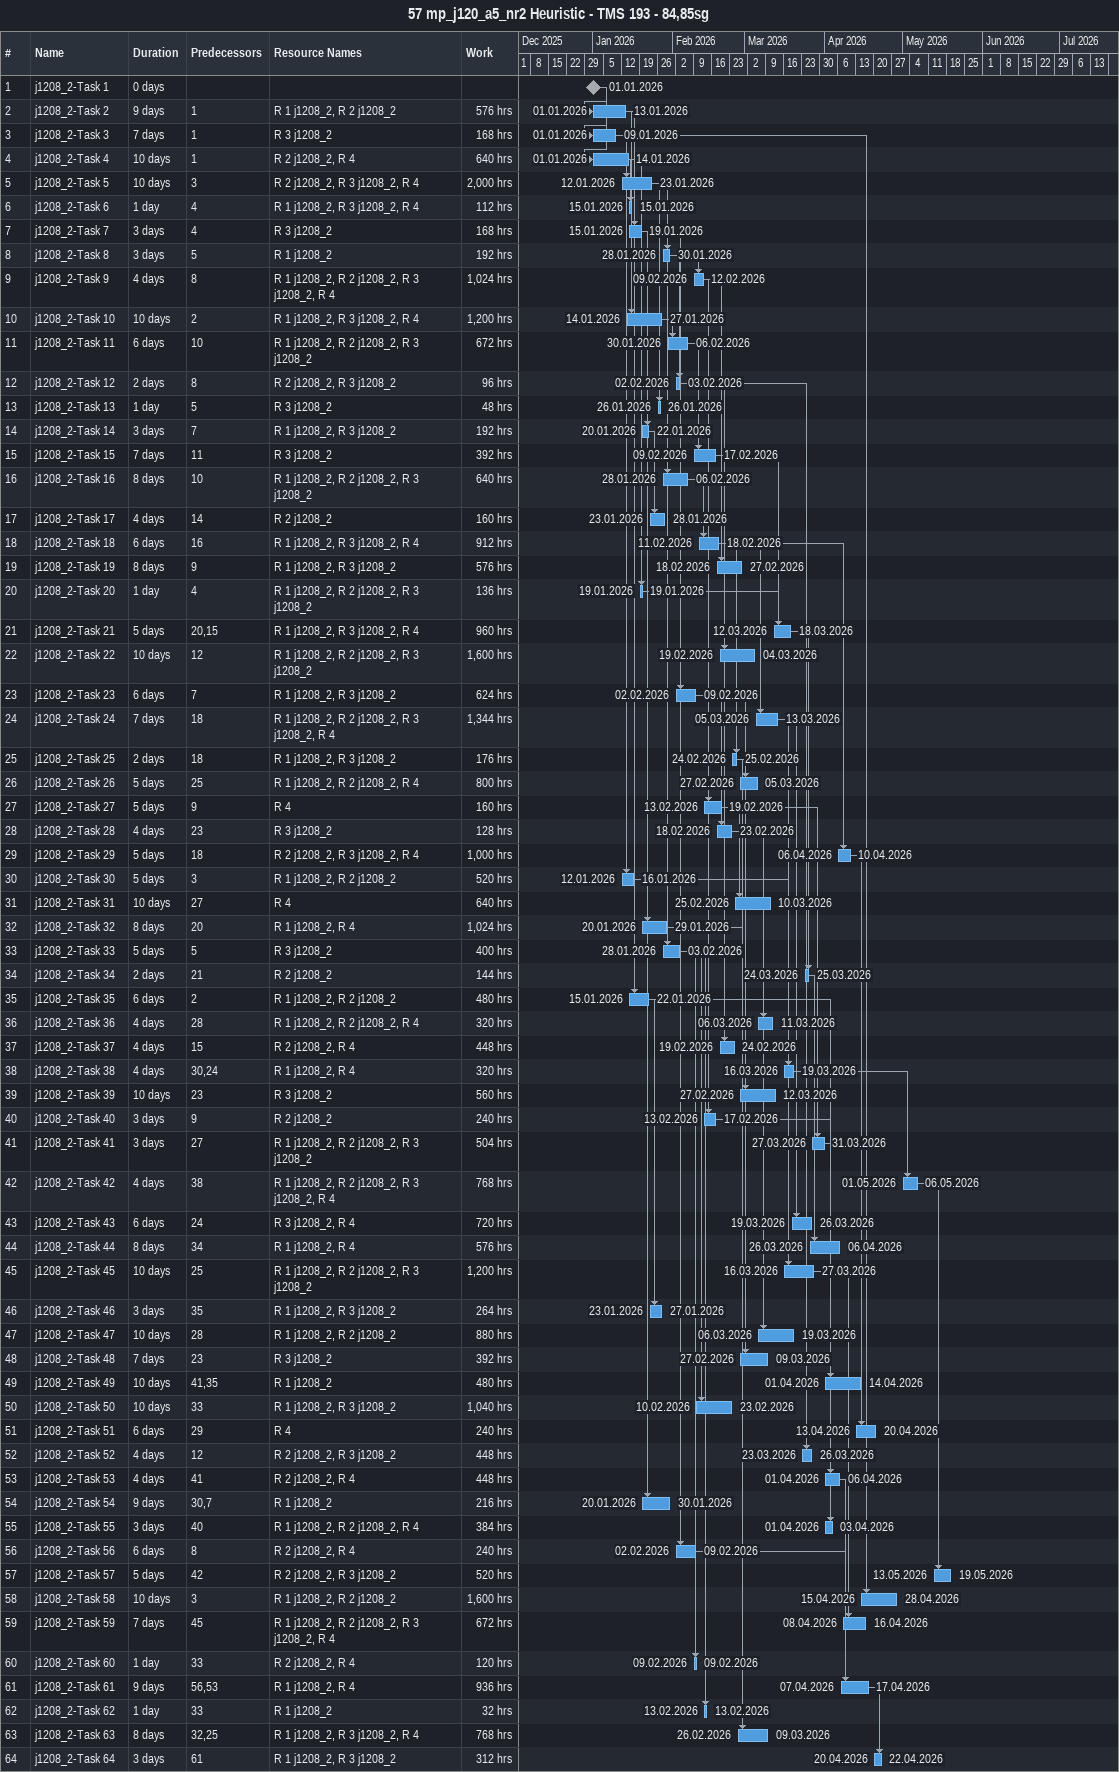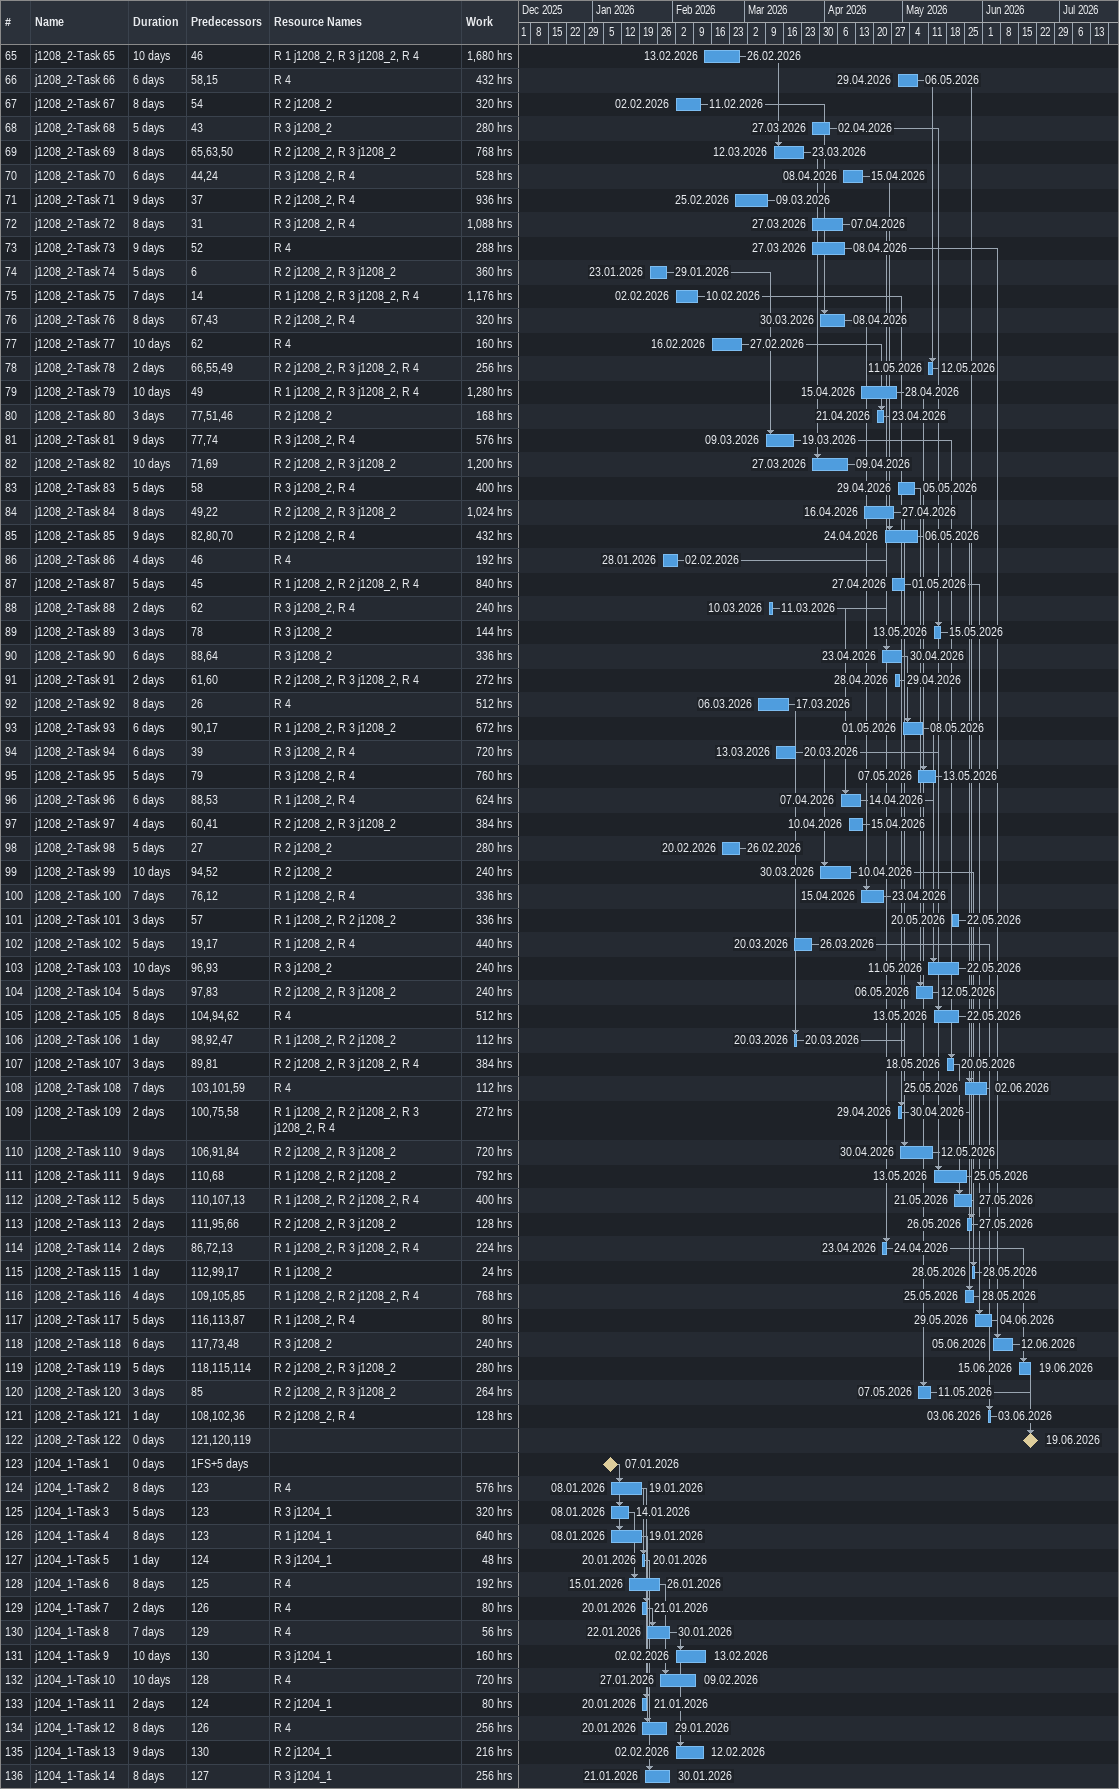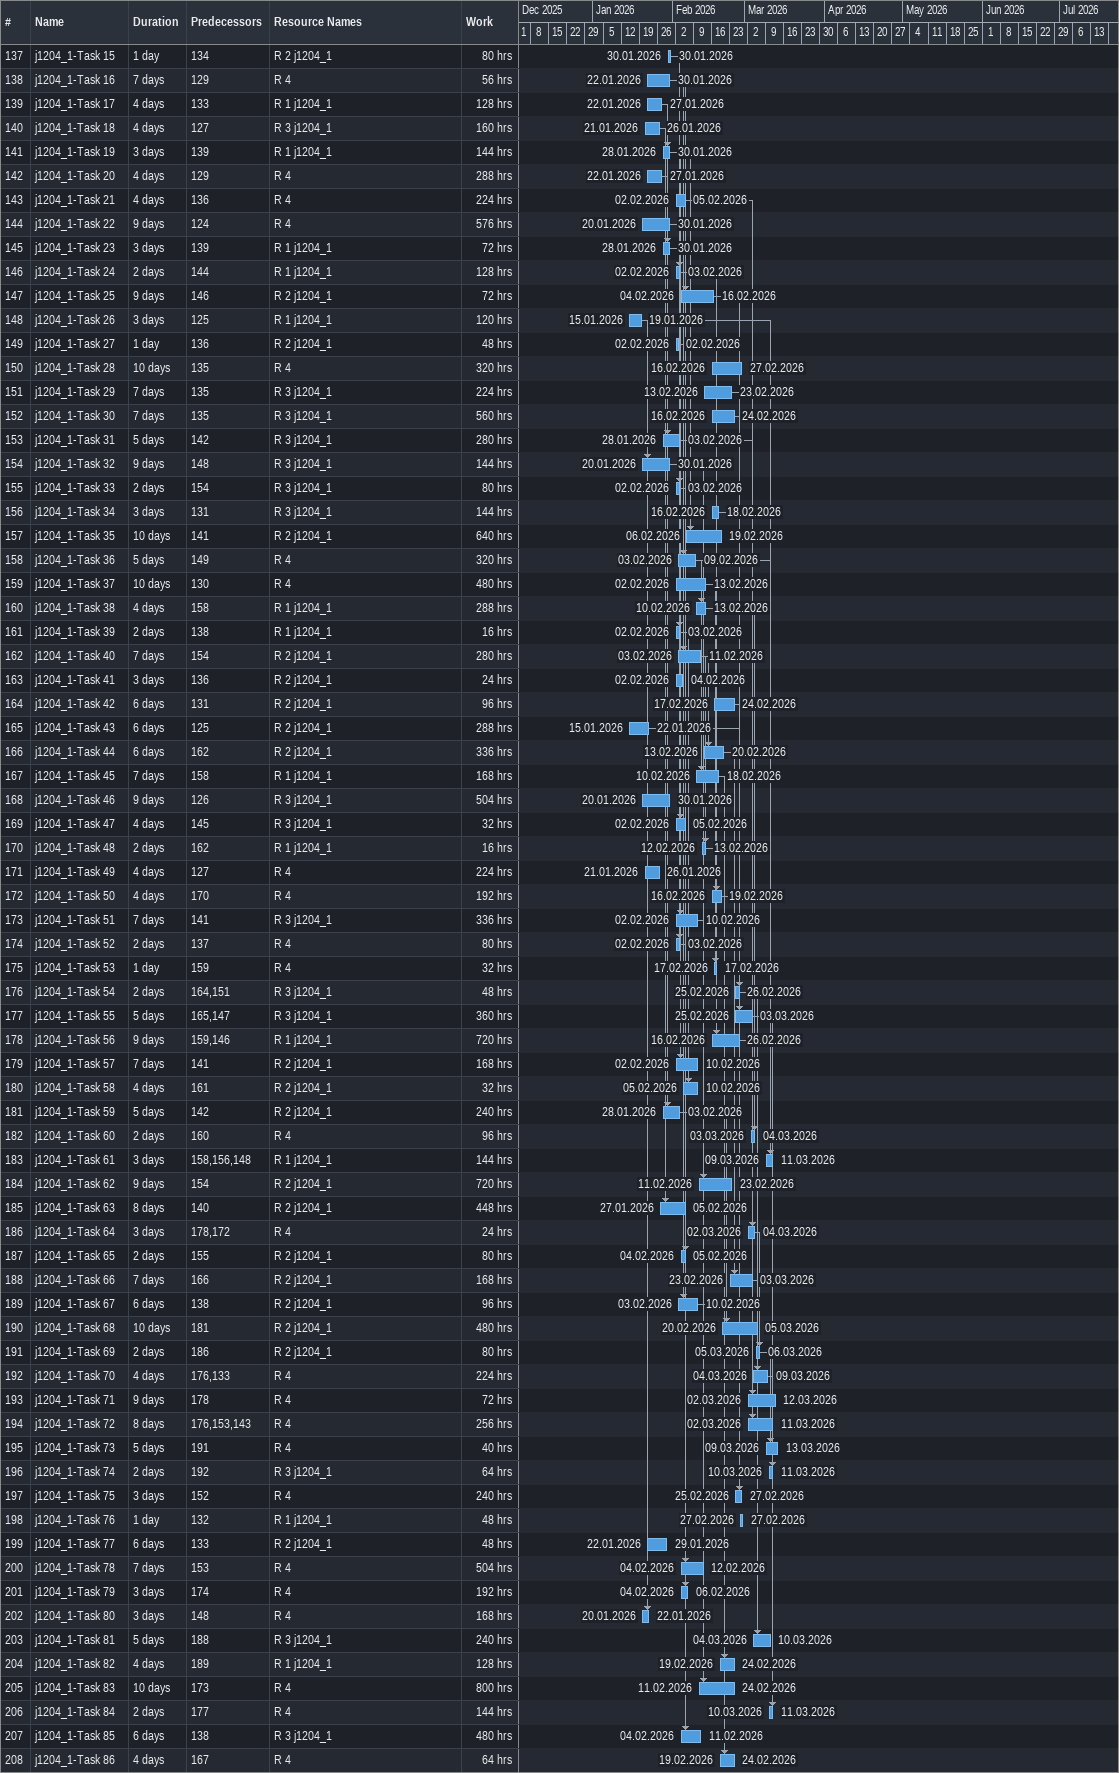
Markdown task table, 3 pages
57 mp_j120_a5_nr2 Heuristic - TMS 193 - 84,85sg

| ID | Task | Duration | Start | Finish | Predecessors | Resources | Work (h) |
|---|---|---|---|---|---|---|---|
| 1 | j1208_2-Task 1 | 0d | 2026-01-01 | 2026-01-01 |  |  |  |
| 2 | j1208_2-Task 2 | 9d | 2026-01-01 | 2026-01-13 | 1 | R 1 j1208_2, R 2 j1208_2 | 576 |
| 3 | j1208_2-Task 3 | 7d | 2026-01-01 | 2026-01-09 | 1 | R 3 j1208_2 | 168 |
| 4 | j1208_2-Task 4 | 10d | 2026-01-01 | 2026-01-14 | 1 | R 2 j1208_2, R 4 | 640 |
| 5 | j1208_2-Task 5 | 10d | 2026-01-12 | 2026-01-23 | 3 | R 2 j1208_2, R 3 j1208_2, R 4 | 2000 |
| 6 | j1208_2-Task 6 | 1d | 2026-01-15 | 2026-01-15 | 4 | R 1 j1208_2, R 3 j1208_2, R 4 | 112 |
| 7 | j1208_2-Task 7 | 3d | 2026-01-15 | 2026-01-19 | 4 | R 3 j1208_2 | 168 |
| 8 | j1208_2-Task 8 | 3d | 2026-01-28 | 2026-01-30 | 5 | R 1 j1208_2 | 192 |
| 9 | j1208_2-Task 9 | 4d | 2026-02-09 | 2026-02-12 | 8 | R 1 j1208_2, R 2 j1208_2, R 3 j1208_2, R 4 | 1024 |
| 10 | j1208_2-Task 10 | 10d | 2026-01-14 | 2026-01-27 | 2 | R 1 j1208_2, R 3 j1208_2, R 4 | 1200 |
| 11 | j1208_2-Task 11 | 6d | 2026-01-30 | 2026-02-06 | 10 | R 1 j1208_2, R 2 j1208_2, R 3 j1208_2 | 672 |
| 12 | j1208_2-Task 12 | 2d | 2026-02-02 | 2026-02-03 | 8 | R 2 j1208_2, R 3 j1208_2 | 96 |
| 13 | j1208_2-Task 13 | 1d | 2026-01-26 | 2026-01-26 | 5 | R 3 j1208_2 | 48 |
| 14 | j1208_2-Task 14 | 3d | 2026-01-20 | 2026-01-22 | 7 | R 1 j1208_2, R 3 j1208_2 | 192 |
| 15 | j1208_2-Task 15 | 7d | 2026-02-09 | 2026-02-17 | 11 | R 3 j1208_2 | 392 |
| 16 | j1208_2-Task 16 | 8d | 2026-01-28 | 2026-02-06 | 10 | R 1 j1208_2, R 2 j1208_2, R 3 j1208_2 | 640 |
| 17 | j1208_2-Task 17 | 4d | 2026-01-23 | 2026-01-28 | 14 | R 2 j1208_2 | 160 |
| 18 | j1208_2-Task 18 | 6d | 2026-02-11 | 2026-02-18 | 16 | R 1 j1208_2, R 3 j1208_2, R 4 | 912 |
| 19 | j1208_2-Task 19 | 8d | 2026-02-18 | 2026-02-27 | 9 | R 1 j1208_2, R 3 j1208_2 | 576 |
| 20 | j1208_2-Task 20 | 1d | 2026-01-19 | 2026-01-19 | 4 | R 1 j1208_2, R 2 j1208_2, R 3 j1208_2 | 136 |
| 21 | j1208_2-Task 21 | 5d | 2026-03-12 | 2026-03-18 | 20, 15 | R 1 j1208_2, R 3 j1208_2, R 4 | 960 |
| 22 | j1208_2-Task 22 | 10d | 2026-02-19 | 2026-03-04 | 12 | R 1 j1208_2, R 2 j1208_2, R 3 j1208_2 | 1600 |
| 23 | j1208_2-Task 23 | 6d | 2026-02-02 | 2026-02-09 | 7 | R 1 j1208_2, R 3 j1208_2 | 624 |
| 24 | j1208_2-Task 24 | 7d | 2026-03-05 | 2026-03-13 | 18 | R 1 j1208_2, R 2 j1208_2, R 3 j1208_2, R 4 | 1344 |
| 25 | j1208_2-Task 25 | 2d | 2026-02-24 | 2026-02-25 | 18 | R 1 j1208_2, R 3 j1208_2 | 176 |
| 26 | j1208_2-Task 26 | 5d | 2026-02-27 | 2026-03-05 | 25 | R 1 j1208_2, R 2 j1208_2, R 4 | 800 |
| 27 | j1208_2-Task 27 | 5d | 2026-02-13 | 2026-02-19 | 9 | R 4 | 160 |
| 28 | j1208_2-Task 28 | 4d | 2026-02-18 | 2026-02-23 | 23 | R 3 j1208_2 | 128 |
| 29 | j1208_2-Task 29 | 5d | 2026-04-06 | 2026-04-10 | 18 | R 2 j1208_2, R 3 j1208_2, R 4 | 1000 |
| 30 | j1208_2-Task 30 | 5d | 2026-01-12 | 2026-01-16 | 3 | R 1 j1208_2, R 2 j1208_2 | 520 |
| 31 | j1208_2-Task 31 | 10d | 2026-02-25 | 2026-03-10 | 27 | R 4 | 640 |
| 32 | j1208_2-Task 32 | 8d | 2026-01-20 | 2026-01-29 | 20 | R 1 j1208_2, R 4 | 1024 |
| 33 | j1208_2-Task 33 | 5d | 2026-01-28 | 2026-02-03 | 5 | R 3 j1208_2 | 400 |
| 34 | j1208_2-Task 34 | 2d | 2026-03-24 | 2026-03-25 | 21 | R 2 j1208_2 | 144 |
| 35 | j1208_2-Task 35 | 6d | 2026-01-15 | 2026-01-22 | 2 | R 1 j1208_2, R 2 j1208_2 | 480 |
| 36 | j1208_2-Task 36 | 4d | 2026-03-06 | 2026-03-11 | 28 | R 1 j1208_2, R 2 j1208_2, R 4 | 320 |
| 37 | j1208_2-Task 37 | 4d | 2026-02-19 | 2026-02-24 | 15 | R 2 j1208_2, R 4 | 448 |
| 38 | j1208_2-Task 38 | 4d | 2026-03-16 | 2026-03-19 | 30, 24 | R 1 j1208_2, R 4 | 320 |
| 39 | j1208_2-Task 39 | 10d | 2026-02-27 | 2026-03-12 | 23 | R 3 j1208_2 | 560 |
| 40 | j1208_2-Task 40 | 3d | 2026-02-13 | 2026-02-17 | 9 | R 2 j1208_2 | 240 |
| 41 | j1208_2-Task 41 | 3d | 2026-03-27 | 2026-03-31 | 27 | R 1 j1208_2, R 2 j1208_2, R 3 j1208_2 | 504 |
| 42 | j1208_2-Task 42 | 4d | 2026-05-01 | 2026-05-06 | 38 | R 1 j1208_2, R 2 j1208_2, R 3 j1208_2, R 4 | 768 |
| 43 | j1208_2-Task 43 | 6d | 2026-03-19 | 2026-03-26 | 24 | R 3 j1208_2, R 4 | 720 |
| 44 | j1208_2-Task 44 | 8d | 2026-03-26 | 2026-04-06 | 34 | R 1 j1208_2, R 4 | 576 |
| 45 | j1208_2-Task 45 | 10d | 2026-03-16 | 2026-03-27 | 25 | R 1 j1208_2, R 2 j1208_2, R 3 j1208_2 | 1200 |
| 46 | j1208_2-Task 46 | 3d | 2026-01-23 | 2026-01-27 | 35 | R 1 j1208_2, R 3 j1208_2 | 264 |
| 47 | j1208_2-Task 47 | 10d | 2026-03-06 | 2026-03-19 | 28 | R 1 j1208_2, R 2 j1208_2 | 880 |
| 48 | j1208_2-Task 48 | 7d | 2026-02-27 | 2026-03-09 | 23 | R 3 j1208_2 | 392 |
| 49 | j1208_2-Task 49 | 10d | 2026-04-01 | 2026-04-14 | 41, 35 | R 1 j1208_2 | 480 |
| 50 | j1208_2-Task 50 | 10d | 2026-02-10 | 2026-02-23 | 33 | R 1 j1208_2, R 3 j1208_2 | 1040 |
| 51 | j1208_2-Task 51 | 6d | 2026-04-13 | 2026-04-20 | 29 | R 4 | 240 |
| 52 | j1208_2-Task 52 | 4d | 2026-03-23 | 2026-03-26 | 12 | R 2 j1208_2, R 3 j1208_2 | 448 |
| 53 | j1208_2-Task 53 | 4d | 2026-04-01 | 2026-04-06 | 41 | R 2 j1208_2, R 4 | 448 |
| 54 | j1208_2-Task 54 | 9d | 2026-01-20 | 2026-01-30 | 30, 7 | R 1 j1208_2 | 216 |
| 55 | j1208_2-Task 55 | 3d | 2026-04-01 | 2026-04-03 | 40 | R 1 j1208_2, R 2 j1208_2, R 4 | 384 |
| 56 | j1208_2-Task 56 | 6d | 2026-02-02 | 2026-02-09 | 8 | R 2 j1208_2, R 4 | 240 |
| 57 | j1208_2-Task 57 | 5d | 2026-05-13 | 2026-05-19 | 42 | R 2 j1208_2, R 3 j1208_2 | 520 |
| 58 | j1208_2-Task 58 | 10d | 2026-04-15 | 2026-04-28 | 3 | R 1 j1208_2, R 2 j1208_2 | 1600 |
| 59 | j1208_2-Task 59 | 7d | 2026-04-08 | 2026-04-16 | 45 | R 1 j1208_2, R 2 j1208_2, R 3 j1208_2, R 4 | 672 |
| 60 | j1208_2-Task 60 | 1d | 2026-02-09 | 2026-02-09 | 33 | R 2 j1208_2, R 4 | 120 |
| 61 | j1208_2-Task 61 | 9d | 2026-04-07 | 2026-04-17 | 56, 53 | R 1 j1208_2, R 4 | 936 |
| 62 | j1208_2-Task 62 | 1d | 2026-02-13 | 2026-02-13 | 33 | R 1 j1208_2 | 32 |
| 63 | j1208_2-Task 63 | 8d | 2026-02-26 | 2026-03-09 | 32, 25 | R 1 j1208_2, R 3 j1208_2, R 4 | 768 |
| 64 | j1208_2-Task 64 | 3d | 2026-04-20 | 2026-04-22 | 61 | R 1 j1208_2, R 3 j1208_2 | 312 |
| 65 | j1208_2-Task 65 | 10d | 2026-02-13 | 2026-02-26 | 46 | R 1 j1208_2, R 3 j1208_2, R 4 | 1680 |
| 66 | j1208_2-Task 66 | 6d | 2026-04-29 | 2026-05-06 | 58, 15 | R 4 | 432 |
| 67 | j1208_2-Task 67 | 8d | 2026-02-02 | 2026-02-11 | 54 | R 2 j1208_2 | 320 |
| 68 | j1208_2-Task 68 | 5d | 2026-03-27 | 2026-04-02 | 43 | R 3 j1208_2 | 280 |
| 69 | j1208_2-Task 69 | 8d | 2026-03-12 | 2026-03-23 | 65, 63, 50 | R 2 j1208_2, R 3 j1208_2 | 768 |
| 70 | j1208_2-Task 70 | 6d | 2026-04-08 | 2026-04-15 | 44, 24 | R 3 j1208_2, R 4 | 528 |
| 71 | j1208_2-Task 71 | 9d | 2026-02-25 | 2026-03-09 | 37 | R 2 j1208_2, R 4 | 936 |
| 72 | j1208_2-Task 72 | 8d | 2026-03-27 | 2026-04-07 | 31 | R 3 j1208_2, R 4 | 1088 |
| 73 | j1208_2-Task 73 | 9d | 2026-03-27 | 2026-04-08 | 52 | R 4 | 288 |
| 74 | j1208_2-Task 74 | 5d | 2026-01-23 | 2026-01-29 | 6 | R 2 j1208_2, R 3 j1208_2 | 360 |
| 75 | j1208_2-Task 75 | 7d | 2026-02-02 | 2026-02-10 | 14 | R 1 j1208_2, R 3 j1208_2, R 4 | 1176 |
| 76 | j1208_2-Task 76 | 8d | 2026-03-30 | 2026-04-08 | 67, 43 | R 2 j1208_2, R 4 | 320 |
| 77 | j1208_2-Task 77 | 10d | 2026-02-16 | 2026-02-27 | 62 | R 4 | 160 |
| 78 | j1208_2-Task 78 | 2d | 2026-05-11 | 2026-05-12 | 66, 55, 49 | R 2 j1208_2, R 3 j1208_2, R 4 | 256 |
| 79 | j1208_2-Task 79 | 10d | 2026-04-15 | 2026-04-28 | 49 | R 1 j1208_2, R 3 j1208_2, R 4 | 1280 |
| 80 | j1208_2-Task 80 | 3d | 2026-04-21 | 2026-04-23 | 77, 51, 46 | R 2 j1208_2 | 168 |
| 81 | j1208_2-Task 81 | 9d | 2026-03-09 | 2026-03-19 | 77, 74 | R 3 j1208_2, R 4 | 576 |
| 82 | j1208_2-Task 82 | 10d | 2026-03-27 | 2026-04-09 | 71, 69 | R 2 j1208_2, R 3 j1208_2 | 1200 |
| 83 | j1208_2-Task 83 | 5d | 2026-04-29 | 2026-05-05 | 58 | R 3 j1208_2, R 4 | 400 |
| 84 | j1208_2-Task 84 | 8d | 2026-04-16 | 2026-04-27 | 49, 22 | R 2 j1208_2, R 3 j1208_2 | 1024 |
| 85 | j1208_2-Task 85 | 9d | 2026-04-24 | 2026-05-06 | 82, 80, 70 | R 2 j1208_2, R 4 | 432 |
| 86 | j1208_2-Task 86 | 4d | 2026-01-28 | 2026-02-02 | 46 | R 4 | 192 |
| 87 | j1208_2-Task 87 | 5d | 2026-04-27 | 2026-05-01 | 45 | R 1 j1208_2, R 2 j1208_2, R 4 | 840 |
| 88 | j1208_2-Task 88 | 2d | 2026-03-10 | 2026-03-11 | 62 | R 3 j1208_2, R 4 | 240 |
| 89 | j1208_2-Task 89 | 3d | 2026-05-13 | 2026-05-15 | 78 | R 3 j1208_2 | 144 |
| 90 | j1208_2-Task 90 | 6d | 2026-04-23 | 2026-04-30 | 88, 64 | R 3 j1208_2 | 336 |
| 91 | j1208_2-Task 91 | 2d | 2026-04-28 | 2026-04-29 | 61, 60 | R 2 j1208_2, R 3 j1208_2, R 4 | 272 |
| 92 | j1208_2-Task 92 | 8d | 2026-03-06 | 2026-03-17 | 26 | R 4 | 512 |
| 93 | j1208_2-Task 93 | 6d | 2026-05-01 | 2026-05-08 | 90, 17 | R 1 j1208_2, R 3 j1208_2 | 672 |
| 94 | j1208_2-Task 94 | 6d | 2026-03-13 | 2026-03-20 | 39 | R 3 j1208_2, R 4 | 720 |
| 95 | j1208_2-Task 95 | 5d | 2026-05-07 | 2026-05-13 | 79 | R 3 j1208_2, R 4 | 760 |
| 96 | j1208_2-Task 96 | 6d | 2026-04-07 | 2026-04-14 | 88, 53 | R 1 j1208_2, R 4 | 624 |
| 97 | j1208_2-Task 97 | 4d | 2026-04-10 | 2026-04-15 | 60, 41 | R 2 j1208_2, R 3 j1208_2 | 384 |
| 98 | j1208_2-Task 98 | 5d | 2026-02-20 | 2026-02-26 | 27 | R 2 j1208_2 | 280 |
| 99 | j1208_2-Task 99 | 10d | 2026-03-30 | 2026-04-10 | 94, 52 | R 2 j1208_2 | 240 |
| 100 | j1208_2-Task 100 | 7d | 2026-04-15 | 2026-04-23 | 76, 12 | R 1 j1208_2, R 4 | 336 |
| 101 | j1208_2-Task 101 | 3d | 2026-05-20 | 2026-05-22 | 57 | R 1 j1208_2, R 2 j1208_2 | 336 |
| 102 | j1208_2-Task 102 | 5d | 2026-03-20 | 2026-03-26 | 19, 17 | R 1 j1208_2, R 4 | 440 |
| 103 | j1208_2-Task 103 | 10d | 2026-05-11 | 2026-05-22 | 96, 93 | R 3 j1208_2 | 240 |
| 104 | j1208_2-Task 104 | 5d | 2026-05-06 | 2026-05-12 | 97, 83 | R 2 j1208_2, R 3 j1208_2 | 240 |
| 105 | j1208_2-Task 105 | 8d | 2026-05-13 | 2026-05-22 | 104, 94, 62 | R 4 | 512 |
| 106 | j1208_2-Task 106 | 1d | 2026-03-20 | 2026-03-20 | 98, 92, 47 | R 1 j1208_2, R 2 j1208_2 | 112 |
| 107 | j1208_2-Task 107 | 3d | 2026-05-18 | 2026-05-20 | 89, 81 | R 2 j1208_2, R 3 j1208_2, R 4 | 384 |
| 108 | j1208_2-Task 108 | 7d | 2026-05-25 | 2026-06-02 | 103, 101, 59 | R 4 | 112 |
| 109 | j1208_2-Task 109 | 2d | 2026-04-29 | 2026-04-30 | 100, 75, 58 | R 1 j1208_2, R 2 j1208_2, R 3 j1208_2, R 4 | 272 |
| 110 | j1208_2-Task 110 | 9d | 2026-04-30 | 2026-05-12 | 106, 91, 84 | R 2 j1208_2, R 3 j1208_2 | 720 |
| 111 | j1208_2-Task 111 | 9d | 2026-05-13 | 2026-05-25 | 110, 68 | R 1 j1208_2, R 2 j1208_2 | 792 |
| 112 | j1208_2-Task 112 | 5d | 2026-05-21 | 2026-05-27 | 110, 107, 13 | R 1 j1208_2, R 2 j1208_2, R 4 | 400 |
| 113 | j1208_2-Task 113 | 2d | 2026-05-26 | 2026-05-27 | 111, 95, 66 | R 2 j1208_2, R 3 j1208_2 | 128 |
| 114 | j1208_2-Task 114 | 2d | 2026-04-23 | 2026-04-24 | 86, 72, 13 | R 1 j1208_2, R 3 j1208_2, R 4 | 224 |
| 115 | j1208_2-Task 115 | 1d | 2026-05-28 | 2026-05-28 | 112, 99, 17 | R 1 j1208_2 | 24 |
| 116 | j1208_2-Task 116 | 4d | 2026-05-25 | 2026-05-28 | 109, 105, 85 | R 1 j1208_2, R 2 j1208_2, R 4 | 768 |
| 117 | j1208_2-Task 117 | 5d | 2026-05-29 | 2026-06-04 | 116, 113, 87 | R 1 j1208_2, R 4 | 80 |
| 118 | j1208_2-Task 118 | 6d | 2026-06-05 | 2026-06-12 | 117, 73, 48 | R 3 j1208_2 | 240 |
| 119 | j1208_2-Task 119 | 5d | 2026-06-15 | 2026-06-19 | 118, 115, 114 | R 2 j1208_2, R 3 j1208_2 | 280 |
| 120 | j1208_2-Task 120 | 3d | 2026-05-07 | 2026-05-11 | 85 | R 2 j1208_2, R 3 j1208_2 | 264 |
| 121 | j1208_2-Task 121 | 1d | 2026-06-03 | 2026-06-03 | 108, 102, 36 | R 2 j1208_2, R 4 | 128 |
| 122 | j1208_2-Task 122 | 0d | 2026-06-19 | 2026-06-19 | 121, 120, 119 |  |  |
| 123 | j1204_1-Task 1 | 0d | 2026-01-07 | 2026-01-07 | 1FS+5d |  |  |
| 124 | j1204_1-Task 2 | 8d | 2026-01-08 | 2026-01-19 | 123 | R 4 | 576 |
| 125 | j1204_1-Task 3 | 5d | 2026-01-08 | 2026-01-14 | 123 | R 3 j1204_1 | 320 |
| 126 | j1204_1-Task 4 | 8d | 2026-01-08 | 2026-01-19 | 123 | R 1 j1204_1 | 640 |
| 127 | j1204_1-Task 5 | 1d | 2026-01-20 | 2026-01-20 | 124 | R 3 j1204_1 | 48 |
| 128 | j1204_1-Task 6 | 8d | 2026-01-15 | 2026-01-26 | 125 | R 4 | 192 |
| 129 | j1204_1-Task 7 | 2d | 2026-01-20 | 2026-01-21 | 126 | R 4 | 80 |
| 130 | j1204_1-Task 8 | 7d | 2026-01-22 | 2026-01-30 | 129 | R 4 | 56 |
| 131 | j1204_1-Task 9 | 10d | 2026-02-02 | 2026-02-13 | 130 | R 3 j1204_1 | 160 |
| 132 | j1204_1-Task 10 | 10d | 2026-01-27 | 2026-02-09 | 128 | R 4 | 720 |
| 133 | j1204_1-Task 11 | 2d | 2026-01-20 | 2026-01-21 | 124 | R 2 j1204_1 | 80 |
| 134 | j1204_1-Task 12 | 8d | 2026-01-20 | 2026-01-29 | 126 | R 4 | 256 |
| 135 | j1204_1-Task 13 | 9d | 2026-02-02 | 2026-02-12 | 130 | R 2 j1204_1 | 216 |
| 136 | j1204_1-Task 14 | 8d | 2026-01-21 | 2026-01-30 | 127 | R 3 j1204_1 | 256 |
| 137 | j1204_1-Task 15 | 1d | 2026-01-30 | 2026-01-30 | 134 | R 2 j1204_1 | 80 |
| 138 | j1204_1-Task 16 | 7d | 2026-01-22 | 2026-01-30 | 129 | R 4 | 56 |
| 139 | j1204_1-Task 17 | 4d | 2026-01-22 | 2026-01-27 | 133 | R 1 j1204_1 | 128 |
| 140 | j1204_1-Task 18 | 4d | 2026-01-21 | 2026-01-26 | 127 | R 3 j1204_1 | 160 |
| 141 | j1204_1-Task 19 | 3d | 2026-01-28 | 2026-01-30 | 139 | R 1 j1204_1 | 144 |
| 142 | j1204_1-Task 20 | 4d | 2026-01-22 | 2026-01-27 | 129 | R 4 | 288 |
| 143 | j1204_1-Task 21 | 4d | 2026-02-02 | 2026-02-05 | 136 | R 4 | 224 |
| 144 | j1204_1-Task 22 | 9d | 2026-01-20 | 2026-01-30 | 124 | R 4 | 576 |
| 145 | j1204_1-Task 23 | 3d | 2026-01-28 | 2026-01-30 | 139 | R 1 j1204_1 | 72 |
| 146 | j1204_1-Task 24 | 2d | 2026-02-02 | 2026-02-03 | 144 | R 1 j1204_1 | 128 |
| 147 | j1204_1-Task 25 | 9d | 2026-02-04 | 2026-02-16 | 146 | R 2 j1204_1 | 72 |
| 148 | j1204_1-Task 26 | 3d | 2026-01-15 | 2026-01-19 | 125 | R 1 j1204_1 | 120 |
| 149 | j1204_1-Task 27 | 1d | 2026-02-02 | 2026-02-02 | 136 | R 2 j1204_1 | 48 |
| 150 | j1204_1-Task 28 | 10d | 2026-02-16 | 2026-02-27 | 135 | R 4 | 320 |
| 151 | j1204_1-Task 29 | 7d | 2026-02-13 | 2026-02-23 | 135 | R 3 j1204_1 | 224 |
| 152 | j1204_1-Task 30 | 7d | 2026-02-16 | 2026-02-24 | 135 | R 3 j1204_1 | 560 |
| 153 | j1204_1-Task 31 | 5d | 2026-01-28 | 2026-02-03 | 142 | R 3 j1204_1 | 280 |
| 154 | j1204_1-Task 32 | 9d | 2026-01-20 | 2026-01-30 | 148 | R 3 j1204_1 | 144 |
| 155 | j1204_1-Task 33 | 2d | 2026-02-02 | 2026-02-03 | 154 | R 3 j1204_1 | 80 |
| 156 | j1204_1-Task 34 | 3d | 2026-02-16 | 2026-02-18 | 131 | R 3 j1204_1 | 144 |
| 157 | j1204_1-Task 35 | 10d | 2026-02-06 | 2026-02-19 | 141 | R 2 j1204_1 | 640 |
| 158 | j1204_1-Task 36 | 5d | 2026-02-03 | 2026-02-09 | 149 | R 4 | 320 |
| 159 | j1204_1-Task 37 | 10d | 2026-02-02 | 2026-02-13 | 130 | R 4 | 480 |
| 160 | j1204_1-Task 38 | 4d | 2026-02-10 | 2026-02-13 | 158 | R 1 j1204_1 | 288 |
| 161 | j1204_1-Task 39 | 2d | 2026-02-02 | 2026-02-03 | 138 | R 1 j1204_1 | 16 |
| 162 | j1204_1-Task 40 | 7d | 2026-02-03 | 2026-02-11 | 154 | R 2 j1204_1 | 280 |
| 163 | j1204_1-Task 41 | 3d | 2026-02-02 | 2026-02-04 | 136 | R 2 j1204_1 | 24 |
| 164 | j1204_1-Task 42 | 6d | 2026-02-17 | 2026-02-24 | 131 | R 2 j1204_1 | 96 |
| 165 | j1204_1-Task 43 | 6d | 2026-01-15 | 2026-01-22 | 125 | R 2 j1204_1 | 288 |
| 166 | j1204_1-Task 44 | 6d | 2026-02-13 | 2026-02-20 | 162 | R 2 j1204_1 | 336 |
| 167 | j1204_1-Task 45 | 7d | 2026-02-10 | 2026-02-18 | 158 | R 1 j1204_1 | 168 |
| 168 | j1204_1-Task 46 | 9d | 2026-01-20 | 2026-01-30 | 126 | R 3 j1204_1 | 504 |
| 169 | j1204_1-Task 47 | 4d | 2026-02-02 | 2026-02-05 | 145 | R 3 j1204_1 | 32 |
| 170 | j1204_1-Task 48 | 2d | 2026-02-12 | 2026-02-13 | 162 | R 1 j1204_1 | 16 |
| 171 | j1204_1-Task 49 | 4d | 2026-01-21 | 2026-01-26 | 127 | R 4 | 224 |
| 172 | j1204_1-Task 50 | 4d | 2026-02-16 | 2026-02-19 | 170 | R 4 | 192 |
| 173 | j1204_1-Task 51 | 7d | 2026-02-02 | 2026-02-10 | 141 | R 3 j1204_1 | 336 |
| 174 | j1204_1-Task 52 | 2d | 2026-02-02 | 2026-02-03 | 137 | R 4 | 80 |
| 175 | j1204_1-Task 53 | 1d | 2026-02-17 | 2026-02-17 | 159 | R 4 | 32 |
| 176 | j1204_1-Task 54 | 2d | 2026-02-25 | 2026-02-26 | 164, 151 | R 3 j1204_1 | 48 |
| 177 | j1204_1-Task 55 | 5d | 2026-02-25 | 2026-03-03 | 165, 147 | R 3 j1204_1 | 360 |
| 178 | j1204_1-Task 56 | 9d | 2026-02-16 | 2026-02-26 | 159, 146 | R 1 j1204_1 | 720 |
| 179 | j1204_1-Task 57 | 7d | 2026-02-02 | 2026-02-10 | 141 | R 2 j1204_1 | 168 |
| 180 | j1204_1-Task 58 | 4d | 2026-02-05 | 2026-02-10 | 161 | R 2 j1204_1 | 32 |
| 181 | j1204_1-Task 59 | 5d | 2026-01-28 | 2026-02-03 | 142 | R 2 j1204_1 | 240 |
| 182 | j1204_1-Task 60 | 2d | 2026-03-03 | 2026-03-04 | 160 | R 4 | 96 |
| 183 | j1204_1-Task 61 | 3d | 2026-03-09 | 2026-03-11 | 158, 156, 148 | R 1 j1204_1 | 144 |
| 184 | j1204_1-Task 62 | 9d | 2026-02-11 | 2026-02-23 | 154 | R 2 j1204_1 | 720 |
| 185 | j1204_1-Task 63 | 8d | 2026-01-27 | 2026-02-05 | 140 | R 2 j1204_1 | 448 |
| 186 | j1204_1-Task 64 | 3d | 2026-03-02 | 2026-03-04 | 178, 172 | R 4 | 24 |
| 187 | j1204_1-Task 65 | 2d | 2026-02-04 | 2026-02-05 | 155 | R 2 j1204_1 | 80 |
| 188 | j1204_1-Task 66 | 7d | 2026-02-23 | 2026-03-03 | 166 | R 2 j1204_1 | 168 |
| 189 | j1204_1-Task 67 | 6d | 2026-02-03 | 2026-02-10 | 138 | R 2 j1204_1 | 96 |
| 190 | j1204_1-Task 68 | 10d | 2026-02-20 | 2026-03-05 | 181 | R 2 j1204_1 | 480 |
| 191 | j1204_1-Task 69 | 2d | 2026-03-05 | 2026-03-06 | 186 | R 2 j1204_1 | 80 |
| 192 | j1204_1-Task 70 | 4d | 2026-03-04 | 2026-03-09 | 176, 133 | R 4 | 224 |
| 193 | j1204_1-Task 71 | 9d | 2026-03-02 | 2026-03-12 | 178 | R 4 | 72 |
| 194 | j1204_1-Task 72 | 8d | 2026-03-02 | 2026-03-11 | 176, 153, 143 | R 4 | 256 |
| 195 | j1204_1-Task 73 | 5d | 2026-03-09 | 2026-03-13 | 191 | R 4 | 40 |
| 196 | j1204_1-Task 74 | 2d | 2026-03-10 | 2026-03-11 | 192 | R 3 j1204_1 | 64 |
| 197 | j1204_1-Task 75 | 3d | 2026-02-25 | 2026-02-27 | 152 | R 4 | 240 |
| 198 | j1204_1-Task 76 | 1d | 2026-02-27 | 2026-02-27 | 132 | R 1 j1204_1 | 48 |
| 199 | j1204_1-Task 77 | 6d | 2026-01-22 | 2026-01-29 | 133 | R 2 j1204_1 | 48 |
| 200 | j1204_1-Task 78 | 7d | 2026-02-04 | 2026-02-12 | 153 | R 4 | 504 |
| 201 | j1204_1-Task 79 | 3d | 2026-02-04 | 2026-02-06 | 174 | R 4 | 192 |
| 202 | j1204_1-Task 80 | 3d | 2026-01-20 | 2026-01-22 | 148 | R 4 | 168 |
| 203 | j1204_1-Task 81 | 5d | 2026-03-04 | 2026-03-10 | 188 | R 3 j1204_1 | 240 |
| 204 | j1204_1-Task 82 | 4d | 2026-02-19 | 2026-02-24 | 189 | R 1 j1204_1 | 128 |
| 205 | j1204_1-Task 83 | 10d | 2026-02-11 | 2026-02-24 | 173 | R 4 | 800 |
| 206 | j1204_1-Task 84 | 2d | 2026-03-10 | 2026-03-11 | 177 | R 4 | 144 |
| 207 | j1204_1-Task 85 | 6d | 2026-02-04 | 2026-02-11 | 138 | R 3 j1204_1 | 480 |
| 208 | j1204_1-Task 86 | 4d | 2026-02-19 | 2026-02-24 | 167 | R 4 | 64 |
